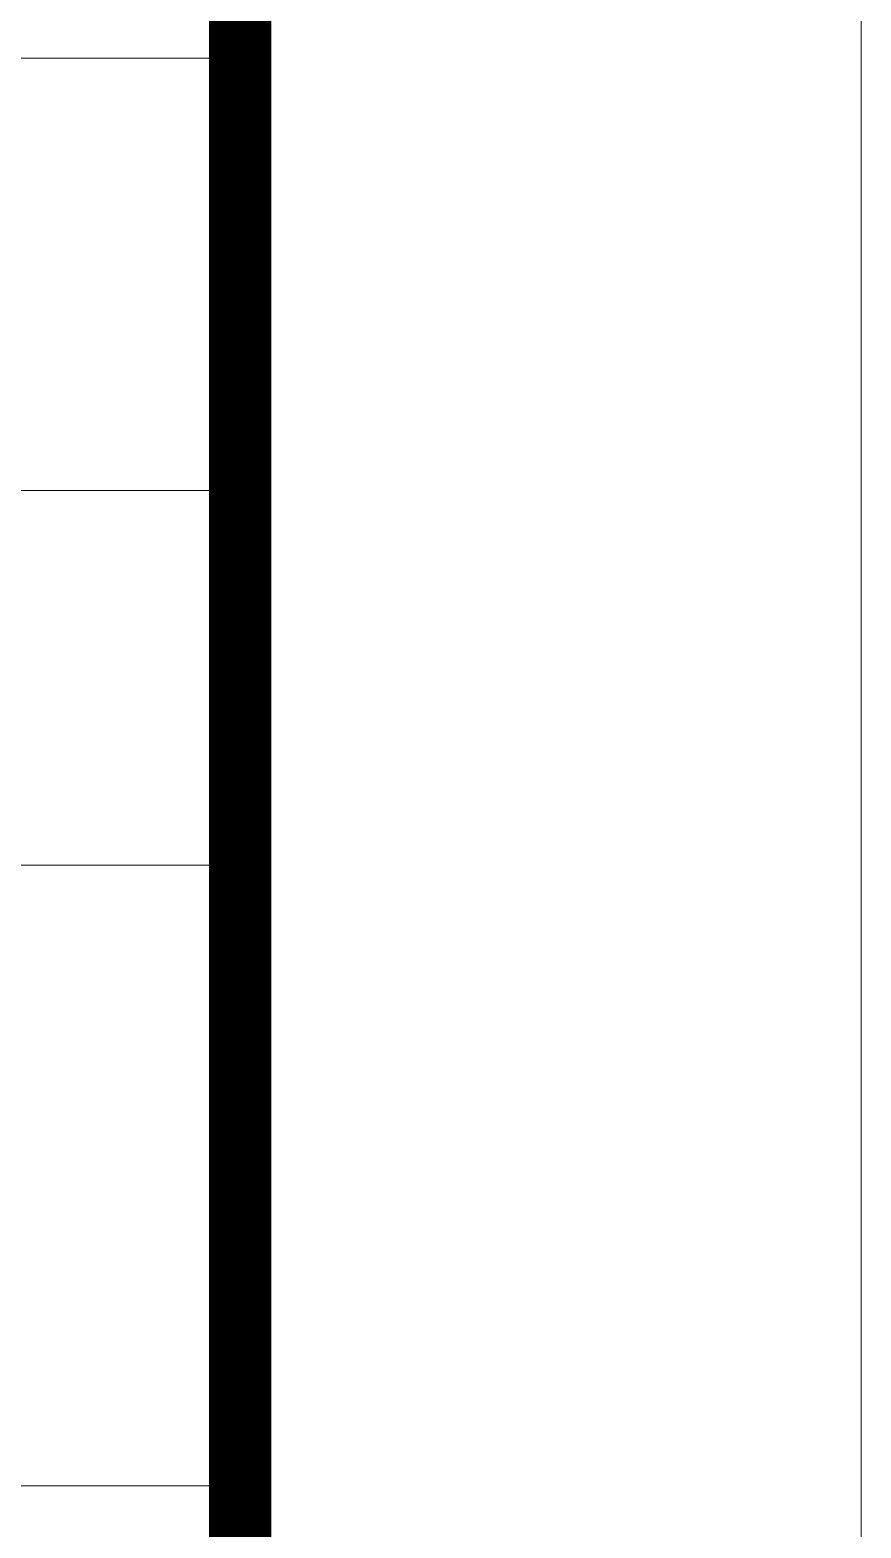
# Model space of a CAD drawing. Header units: inches. Extents: x -3272461 to -2504170, y 403793 to 1071042.
# Drawn here: x -2652002 to -2649994, y 791529 to 795149 of the extents above; entities that cross this region are included whole.
import ezdxf

# ---------------------------------------------------------------- set-up
doc = ezdxf.new("R2010")
doc.units = ezdxf.units.IN
doc.header["$LTSCALE"] = 1000
doc.header["$MEASUREMENT"] = 0
doc.layers.add('PUB_TITLE', color=153, linetype='Continuous', lineweight=18)

msp = doc.modelspace()

# ---------------------------------------------------------------- linework, layer by layer
at = {"layer": 'PUB_TITLE'}
for p, q in [((-2657808.528961895, 795080.5785424875), (-2651494.34669163, 795080.5785424875)), ((-2654651.437826762, 794036.4941501494), (-2651494.346691631, 794036.4941501494)), ((-2657808.528961895, 793130.5785424875), (-2651494.34669163, 793130.5785424875)), ((-2657808.528961895, 791630.5785424875), (-2651494.34669163, 791630.5785424875))]:
    msp.add_line(p, q, dxfattribs=at)
msp.add_lwpolyline([(-2649994.346691631, 784130.5785424875), (-2649994.346691631, 847130.5785424875), (-2761444.346691631, 847130.5785424875), (-2761444.346691631, 784130.5785424875)], close=True, dxfattribs=at)
msp.add_lwpolyline([(-2651494.346691631, 785630.5785424875, 150, 150, 0), (-2651494.346691631, 845630.5785424875, 150, 150, 0), (-2757694.346691631, 845630.5785424875, 150, 150, 0), (-2757694.346691631, 785630.5785424875, 150, 150, 0)], format="xyseb", close=True, dxfattribs=at)

doc.saveas('drawing.dxf')
